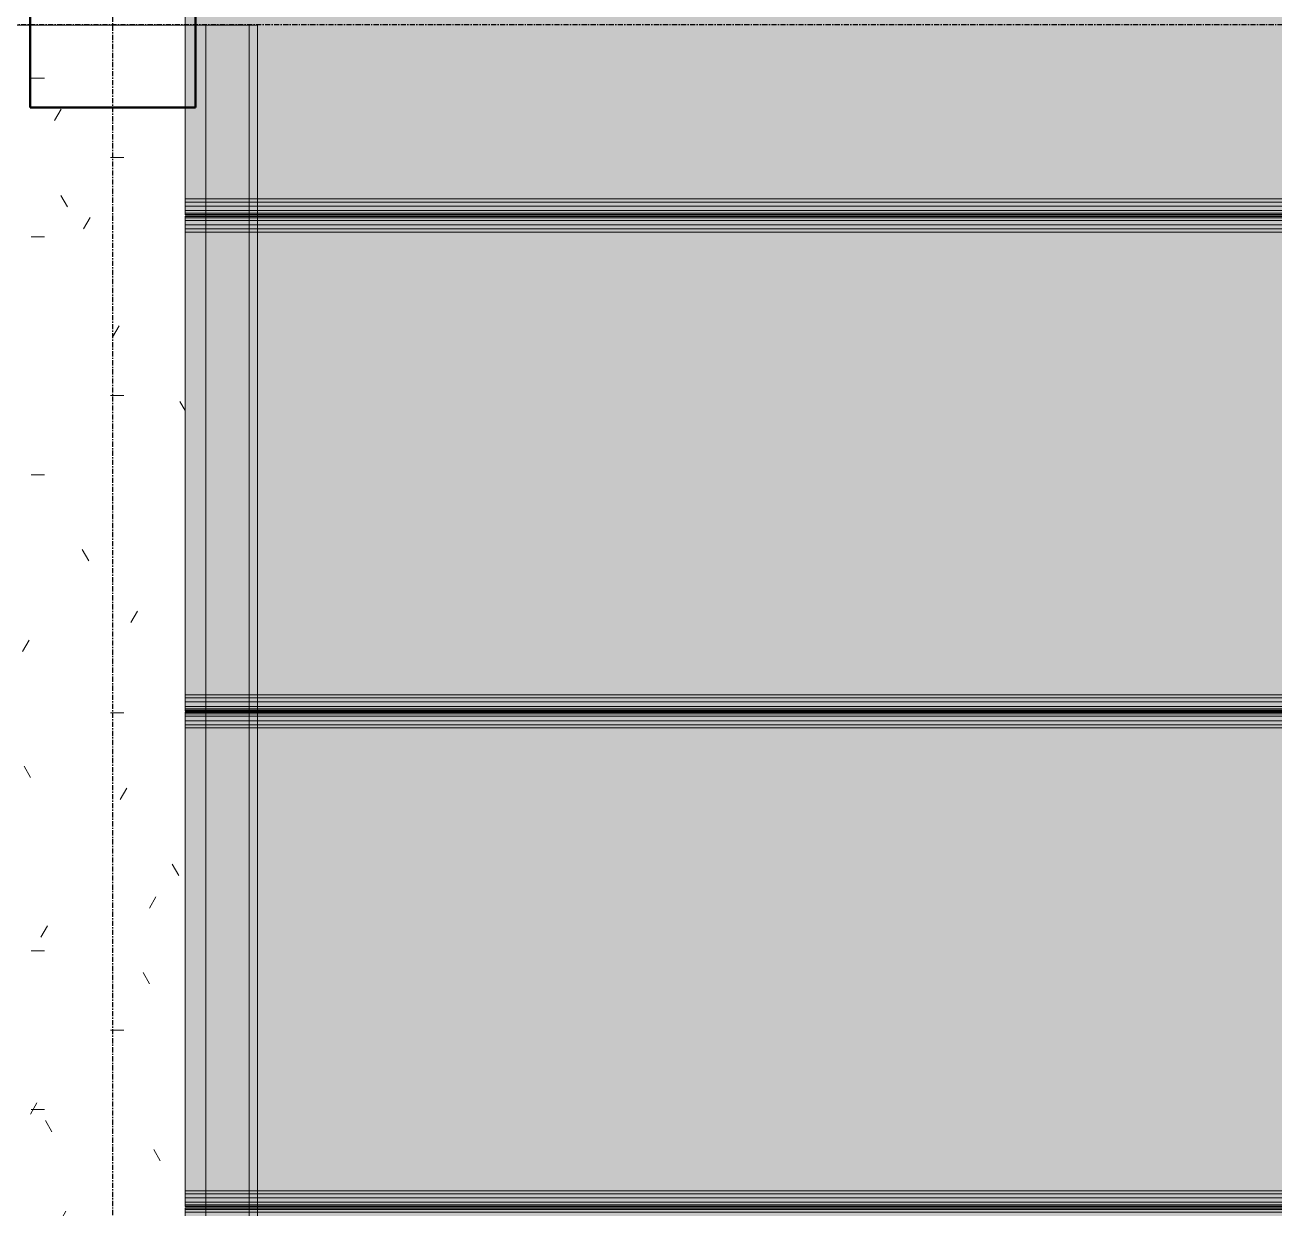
# Model space of a CAD drawing. Header units: inches. Extents: x -15746 to 650, y -81 to 12338.
# Drawn here: x -2181.8 to -2060.9, y 11072.7 to 11187.2 of the extents above; entities that cross this region are included whole.
import ezdxf

# ---------------------------------------------------------------- set-up
doc = ezdxf.new("R2010")
doc.units = ezdxf.units.IN
doc.header["$MEASUREMENT"] = 0
doc.linetypes.add('Grid Line 1_2_', pattern=[0.8749999999999999, 0.4999999999999999, -0.125, 0.125, -0.125])
for name, color, linetype, lineweight in [('S-BEAM', 12, 'Continuous', 9), ('S-COLS', 52, 'Continuous', 9), ('S-GRID', 1, 'Continuous', 9)]:
    doc.layers.add(name, color=color, linetype=linetype, lineweight=lineweight)
pattern_1 = [(270, (-11013.189, -2173.324), (7.680000000000001, -30.72), [1.267, -21.773, 1.267, -21.773, -122.88]), (270, (-11013.189, -2173.324), (7.680000000000001, -30.72), [-46.08, 1.267, -44.813, 1.267, -21.773, -53.76]), (270, (-11013.189, -2173.324), (7.680000000000001, -30.72), [-115.2, 1.267, -14.093, 1.267, -37.133]), (29.99999999999999, (-11009.349, -2184.844), (22.76430040425796, 22.01107510106448), [1.267, -21.773, 1.267, -21.773, -122.88]), (29.99999999999999, (-11009.349, -2184.844), (22.76430040425796, 22.01107510106448), [-46.08, 1.267, -44.813, 1.267, -21.773, -53.76]), (29.99999999999999, (-11009.349, -2184.844), (22.76430040425796, 22.01107510106448), [-115.2, 1.267, -14.093, 1.267, -37.133]), (150, (-10993.989, -2188.684), (-30.44430040425796, 8.708924898935509), [1.267, -21.773, 1.267, -21.773, -122.88]), (150, (-10993.989, -2188.684), (-30.44430040425796, 8.708924898935509), [-46.08, 1.267, -44.813, 1.267, -21.773, -53.76]), (150, (-10993.989, -2188.684), (-30.44430040425796, 8.708924898935509), [-115.2, 1.267, -14.093, 1.267, -37.133])]

# ---------------------------------------------------------------- blocks, each defined once
blk = doc.blocks.new('034100 - Precast Structural Concrete - Column - Corbels - 16_x16_-1702019-FRAMING PLAN - 1ST FLOOR')
at = {"layer": 'S-COLS'}
h = blk.add_hatch(dxfattribs=at)
h.set_pattern_fill('FP_13', color=256, style=0, pattern_type=2)
h.set_pattern_definition([(140, (11186.205, 2174.308), (2.409921005199998, 27.54270046216776), [2.88, -31.68]), (85, (11186.205, 2174.308), (-28.88426558997774, -5.327844435381707), [2.304, -25.344]), (190.451, (11186.406, 2176.603), (-26.47392965322938, 22.21531621912823), [2.448, -26.924]), (136.184, (11178.525, 2174.308), (6.356421902997759, 40.98187469590783), [4.32, -47.52]), (186.636, (11179.055, 2177.723), (-37.40618916795393, 35.89074818015425), [3.671, -40.386]), (81.18400000000001, (11178.525, 2174.308), (-37.40621617016942, 35.89097341714983), [3.456, -38.016]), (111, (11180.445, 2178.148), (15.46073055541926, 22.92103572469458), [2.88, -31.68]), (56, (11180.445, 2178.148), (-27.84573814869183, 9.343532092013639), [2.304, -25.344]), (161.451, (11181.734, 2180.058), (-12.38442158028859, 32.26476914719339), [2.448, -26.924]), (127.5, (11186.205, 2174.308), (-12.7827070445298, 0.4668550243151897), [1.267, -23.77, 1.267, -24.461, -25.44]), (127.5, (11186.205, 2174.308), (-12.7827070445298, 0.4668550243151897), [-50.765, 1.267, -24.173]), (97.50000000000001, (11186.205, 2174.308), (-15.14509036333994, 10.10158952275669), [1.267, -13.402, 1.267, -23.194, -9.696]), (97.50000000000001, (11186.205, 2174.308), (-15.14509036333994, 10.10158952275669), [-39.13, 1.267, -8.429]), (57.49999999999999, (11186.205, 2165.745), (0.8657796178497961, 20.49916090120071), [1.267, -8.332999999999998, 1.267, -28.685, -39.74399999999999]), (57.49999999999999, (11186.205, 2165.745), (0.8657796178497961, 20.49916090120071), [-39.55199999999999, 1.267, -38.47699999999999]), (47.5, (11186.205, 2161.905), (-3.844287929692774, 22.39477935398379), [1.267, -11.213, 1.267, -18.624, -28.224]), (47.5, (11186.205, 2161.905), (-3.844287929692774, 22.39477935398379), [-32.371, 1.267, -26.957])])
h.paths.add_polyline_path([(-0.9803149606409532, 7.98425196853725), (-0.9881889763917114, 7.98425196853725), (-0.9803149606406122, 0.9802758253563296)], flags=0)
for p, q in [((-8.905511811023567, 8.984251968503942), (-8.984251968503944, 8.984251968503912)), ((-8.984251968503944, 8.984251968503912), (-8.984251968503944, -7.015748031496063)), ((6.937007874015715, 8.984251968503942), (-8.905511811023567, 8.984251968503942)), ((7.01574803149605, 8.984251968503912), (6.937007874015715, 8.984251968503942)), ((7.01574803149605, -7.015748031496063), (7.01574803149605, 8.984251968503912)), ((-8.984251968503944, -7.015748031496063), (-8.905511811023569, -7.015748031496052)), ((-8.905511811023569, -7.015748031496052), (6.937007874015714, -7.015748031496052)), ((6.937007874015715, -7.015748031496052), (7.01574803149605, -7.015748031496063))]:
    blk.add_line(p, q, dxfattribs=at)
at = {"layer": 'S-COLS', "lineweight": 50}
for p, q in [((-8.984251968503944, -7.015748031496063), (-8.984251968503944, 8.984251968503912)), ((-8.984251968503944, 8.984251968503912), (-8.905511811023567, 8.984251968503942)), ((-8.905511811023567, 8.984251968503942), (6.937007874015715, 8.984251968503942)), ((6.937007874015715, 8.984251968503942), (7.01574803149605, 8.984251968503912)), ((7.01574803149605, 8.984251968503912), (7.01574803149605, -7.015748031496063)), ((-8.905511811023569, -7.015748031496052), (-8.984251968503944, -7.015748031496063)), ((6.937007874015715, -7.015748031496052), (-8.905511811023567, -7.015748031496052)), ((7.01574803149605, -7.015748031496063), (6.937007874015715, -7.015748031496052))]:
    blk.add_line(p, q, dxfattribs=at)
blk = doc.blocks.new('034100 - Precast Structural Concrete - Inverted Tee - IT 28IT32 _7_F _ 11_B SHELF_-1871308-FRAMING PLAN - 1ST FLOOR')
at = {"layer": 'S-BEAM'}
h = blk.add_hatch(dxfattribs=at)
h.set_pattern_fill('FP_27', color=256, style=0, pattern_type=2)
h.set_pattern_definition(pattern_1)
h.paths.add_polyline_path([(-173.9960629921137, 10.00000000000966), (-173.9960629921137, 8.000000000004318), (-165.9999999999834, 8.000000000004318), (-165.9999999999834, -7.00000000003456), (-132.4999999999719, -7.00000000003456), (-132.4999999999719, -13.21259842519453), (-132.3818897637525, -13.21259842519453), (-132.3405565368906, -7.00000000003456), (-84.4999999999702, -7.00000000003456), (-84.4999999999702, -13.21259842519453), (-84.38188976375316, -13.21259842519453), (-84.34055653689164, -7.00000000003456), (-36.49999999997123, -7.000000000034219), (-36.49999999997123, -13.21259842519419), (-36.38188976375385, -13.21259842519419), (-36.34055653689233, -7.000000000034219), (11.50000000002808, -7.000000000034219), (11.50000000002808, -13.21259842519419), (11.61811023624784, -13.21259842519419), (11.65944346310937, -7.000000000034219), (59.50000000002978, -7.000000000034219), (59.50000000002978, -13.21259842519419), (59.61811023624681, -13.21259842519419), (59.65944346310868, -7.000000000034219), (107.5000000000291, -7.000000000034219), (107.5000000000291, -13.21259842519419), (107.6181102362461, -13.21259842519419), (107.6594434631076, -7.000000000034219), (155.5000000000281, -7.000000000033878), (155.5000000000281, -13.21259842519384), (155.6181102362478, -13.21259842519384), (155.6594434631093, -7.000000000033878), (166.0000000000151, -7.000000000033878), (166.0000000000151, 8.000000000002954), (173.9960629921386, 8.000000000002954), (173.9960629921386, 10.00000000001034), (-166.0787401574633, 10.00000000000966)], flags=0)
h = blk.add_hatch(dxfattribs=at)
h.set_pattern_fill('FP_27', color=256, style=0, pattern_type=2)
h.set_pattern_definition(pattern_1)
h.paths.add_polyline_path([(-173.9960629921137, 8.000000000004318), (-173.9960629921137, -7.00000000003456), (-165.9999999999834, -7.00000000003456), (-165.9999999999834, 8.000000000004318), (-166.0787401574633, 8.000000000004318)], flags=0)
h.paths.add_polyline_path([(166.0000000000151, 8.000000000002954), (166.0049212598577, -7.000000000033878), (173.9960629921386, -7.000000000033878), (173.9960629921386, 8.000000000002954), (166.0787401574954, 8.000000000002954)], flags=0)
h = blk.add_hatch(dxfattribs=at)
h.set_pattern_fill('FP_28', color=256, style=0, pattern_type=2)
h.set_pattern_definition([(270, (-11013.189, -1038.268), (7.680000000000001, -21.722), [0.8959999999999999, -15.396, 0.8959999999999999, -15.396, -86.889]), (270, (-11013.189, -1038.268), (7.680000000000001, -21.722), [-32.583, 0.8959999999999999, -31.687, 0.8959999999999999, -15.396, -38.014]), (270, (-11013.189, -1038.268), (7.680000000000001, -21.722), [-81.459, 0.8959999999999999, -9.965, 0.8959999999999999, -26.257]), (22.208, (-11009.349, -1046.414), (26.05591077398225, 16.90867664065629), [1.185, -20.367, 1.185, -135.31]), (22.208, (-11009.349, -1046.414), (26.05591077398225, 16.90867664065629), [-22.73699999999999, -20.367, 1.185, -41.91899999999999, -71.83999999999999]), (22.208, (-11009.349, -1046.414), (26.05591077398225, 16.90867664065629), [-86.20799999999998, 1.185, -20.367, 1.185, -49.10299999999999]), (22.208, (-11009.349, -1046.414), (26.05591077398225, 16.90867664065629), [-108.945, -13.183, 1.185, -34.73499999999999]), (157.792, (-10993.989, -1049.129), (-27.15269093445823, 4.814018593419638), [1.185, -20.367, 1.185, -135.31]), (157.792, (-10993.989, -1049.129), (-27.15269093445823, 4.814018593419638), [-22.737, -20.367, 1.185, -41.919, -71.84]), (157.792, (-10993.989, -1049.129), (-27.15269093445823, 4.814018593419638), [-86.208, 1.185, -20.367, 1.185, -49.103]), (157.792, (-10993.989, -1049.129), (-27.15269093445823, 4.814018593419638), [-108.945, -13.183, 1.185, -34.735])])
h.paths.add_polyline_path([(-132.4999999999719, -13.21259842519453), (-132.4999999999719, -13.99999999999784), (-132.3818897637525, -13.99999999999784), (-132.3818897637525, -13.21259842519453)], flags=0)
h.paths.add_polyline_path([(-84.4999999999702, -13.21259842519453), (-84.4999999999702, -13.99999999999784), (-84.38188976375316, -13.99999999999784), (-84.38188976375316, -13.21259842519453)], flags=0)
h.paths.add_polyline_path([(-36.49999999997123, -13.21259842519419), (-36.49999999997123, -13.9999999999975), (-36.38188976375385, -13.9999999999975), (-36.38188976375385, -13.21259842519419)], flags=0)
h.paths.add_polyline_path([(11.50000000002808, -13.21259842519419), (11.50000000002808, -13.9999999999975), (11.61811023624784, -13.9999999999975), (11.61811023624784, -13.21259842519419)], flags=0)
h.paths.add_polyline_path([(59.50000000002978, -13.21259842519419), (59.50000000002978, -13.9999999999975), (59.61811023624681, -13.9999999999975), (59.61811023624681, -13.21259842519419)], flags=0)
h.paths.add_polyline_path([(107.5000000000291, -13.21259842519419), (107.5000000000291, -13.9999999999975), (107.6181102362461, -13.9999999999975), (107.6181102362461, -13.21259842519419)], flags=0)
h.paths.add_polyline_path([(155.5000000000281, -13.21259842519384), (155.5000000000281, -13.99999999999716), (155.6181102362478, -13.99999999999716), (155.6181102362478, -13.21259842519384)], flags=0)
for p, q in [((173.996062992126, 7.999999999999656), (173.996062992126, 13.21259842519662)), ((173.996062992126, 9.000000000000007), (173.996062992126, 7.999999999999832)), ((173.996062992126, 7.999999999999832), (173.996062992126, -7.000000000037076)), ((173.996062992126, -8.00000000000053), (173.996062992126, 7.999999999999656)), ((173.996062992126, -7.000000000037076), (173.996062992126, -8.000000000000435)), ((173.996062992126, -8.000000000000435), (173.996062992126, -8.999999999999973)), ((173.996062992126, -13.21259842519686), (173.996062992126, -8.00000000000053)), ((173.996062992126, -8.999999999999973), (-173.996062992126, -8.999999999999973)), ((59.61811023623447, -8.999999999999973), (59.50000000001739, -8.999999999999973)), ((60.03479892533215, -8.999999999999973), (59.6594434630974, -8.999999999999973)), ((60.46456692914628, -8.999999999999973), (60.03479892533215, -8.999999999999973)), ((60.85826771654909, -8.999999999999973), (60.46456692914628, -8.999999999999973)), ((106.2598425197035, -8.999999999999973), (60.85826771654909, -8.999999999999973)), ((106.6535433071038, -8.999999999999973), (106.2598425197035, -8.999999999999973)), ((107.0833113109188, -8.999999999999973), (106.6535433071038, -8.999999999999973)), ((107.4586667731539, -8.999999999999973), (107.0833113109198, -8.999999999999973)), ((107.6181102362336, -8.999999999999973), (107.5000000000165, -8.999999999999973)), ((108.0347989253313, -8.999999999999973), (107.6594434630965, -8.999999999999973)), ((108.4645669291454, -8.999999999999973), (108.0347989253313, -8.999999999999973)), ((108.8582677165482, -8.999999999999973), (108.4645669291454, -8.999999999999973)), ((154.2598425197026, -8.999999999999973), (108.8582677165482, -8.999999999999973)), ((154.6535433071029, -8.999999999999973), (154.2598425197026, -8.999999999999973)), ((155.0833113109179, -8.999999999999973), (154.6535433071029, -8.999999999999973)), ((155.458666773153, -8.999999999999973), (155.0833113109189, -8.999999999999973)), ((155.6181102362353, -8.999999999999973), (155.5000000000156, -8.999999999999973)), ((156.034798925333, -8.999999999999973), (155.6594434630982, -8.999999999999973)), ((156.4645669291471, -8.999999999999973), (156.034798925333, -8.999999999999973)), ((156.8582677165499, -8.999999999999973), (156.4645669291471, -8.999999999999973)), ((173.996062992126, -8.999999999999973), (156.8582677165499, -8.999999999999973)), ((173.996062992126, -8.999999999999973), (173.996062992126, -14.00000000000011)), ((173.996062992126, -13.21259842519686), (-173.996062992126, -13.21259842519686)), ((173.996062992126, -14.00000000000011), (173.996062992126, -13.21259842519686)), ((173.996062992126, -14.00000000000011), (-173.996062992126, -14.00000000000011)), ((173.996062992126, -14.00000000000011), (-173.996062992126, -14.00000000000011))]:
    blk.add_line(p, q, dxfattribs=at)
blk = doc.blocks.new('034100 - Precast Structural Concrete - Solid Plank - 8_-V198-FRAMING PLAN - 1ST FLOOR')
at = {"layer": 'S-BEAM', "transparency": 33554483}
for points in [[(6.212598425150076, 23.52425619280757), (6.999999999953729, 23.52425619280757), (6.999999999953729, 23.89961165504257), (-4.092726157978176e-12, 23.89961165504257), (-4.092726157978176e-12, 23.52425619280757)], [(6.212598425155874, 22.70078740159112), (6.999999999953729, 22.70078740159112), (6.999999999953729, 23.09448818899261), (-4.092726157978176e-12, 23.09448818899261), (-4.092726157978176e-12, 22.70078740159112), (0.9999999999602095, 22.70078740159112)], [(212.9999999999833, 23.89961165504257), (212.9999999999833, 23.94094488190512), (6.999999999953729, 23.89961165504257)], [(212.9999999999833, 23.52425619280757), (212.9999999999833, 23.89961165504257), (6.999999999953729, 23.89961165504257), (6.999999999953729, 23.52425619280757)], [(212.9999999999833, 22.70078740159112), (212.9999999999833, 23.09448818899261), (6.999999999953729, 23.09448818899261), (6.999999999953729, 22.70078740159112)], [(216.999999999983, 23.52425619280757), (216.999999999983, 23.89961165504257), (212.9999999999833, 23.89961165504257), (212.9999999999833, 23.52425619280757), (214.4697341121949, 23.52425619280757)], [(214.449249813906, 22.70078740159112), (216.999999999983, 22.70078740159112), (216.999999999983, 23.09448818899261), (212.9999999999833, 23.09448818899261), (212.9999999999833, 22.70078740159112)], [(6.212598425155874, -23.09448818896498), (6.999999999959186, -23.09448818896498), (6.999999999959186, -22.70078740156111), (-4.092726157978176e-12, -22.70078740156111), (-4.092726157978176e-12, -23.09448818896498), (0.9999999999602095, -23.09448818896498)], [(212.9999999999833, -23.09448818896498), (212.9999999999833, -22.70078740156111), (6.999999999959186, -22.70078740156111), (6.999999999959186, -23.09448818896498)], [(213.3100638539421, -23.09448818896498), (216.999999999983, -23.09448818896498), (216.999999999983, -22.70078740156111), (212.9999999999833, -22.70078740156111), (212.9999999999833, -23.09448818896498)], [(6.212598425155874, -23.89961165501529), (6.999999999959186, -23.89961165501529), (6.999999999959186, -23.52425619277926), (-4.092726157978176e-12, -23.52425619277926), (-4.092726157978176e-12, -23.89961165501529)], [(6.999999999959186, -23.94094488187681), (6.999999999959186, -23.89961165501529), (6.212598425155874, -23.94094488187681)], [(212.9999999999833, -23.89961165501529), (212.9999999999833, -23.52425619277926), (6.999999999959186, -23.52425619277926), (6.999999999959186, -23.89961165501529)], [(212.9999999999833, -23.94094488187681), (212.9999999999833, -23.89961165501529), (6.999999999959186, -23.94094488187681)], [(216.999999999983, -23.89961165501529), (216.999999999983, -23.52425619277926), (212.9999999999833, -23.52425619277926), (212.9999999999833, -23.89961165501529), (213.2900359070255, -23.89961165501529)]]:
    blk.add_hatch(color=256, dxfattribs=at).paths.add_polyline_path(points, flags=0)
h = blk.add_hatch(color=256, dxfattribs=at)
h.paths.add_polyline_path([(-4.092726157978176e-12, -23.52425619277926), (6.999999999959186, -23.52425619277926), (6.999999999959186, -23.09448818896498), (-4.092726157978176e-12, -23.09448818896498)], flags=0)
h.paths.add_polyline_path([(0.9999999999602095, -22.70078740156111), (6.999999999959186, -22.70078740156111), (6.999999999959186, -5.562992125986056), (0.9999999999602095, -5.562992125986056), (0.9999999999602095, -13.55905511810954), (-4.092726157978176e-12, -13.55905511810954), (-4.092726157978176e-12, -22.70078740156111)], flags=0)
h.paths.add_polyline_path([(0.9999999999602095, -5.555118110235298), (6.999999999953729, -5.555118110235298), (6.999999999953729, 22.70078740159112), (-4.092726157978176e-12, 22.70078740159112), (-4.092726157978176e-12, 2.440944881890232), (0.9999999999602095, 2.440944881890232), (0.9999999999602095, 2.362204724410276)], flags=0)
h.paths.add_polyline_path([(0.9999999999602095, -5.562992125986056), (0.9999999999602095, -5.555118110235298), (-4.092726157978176e-12, -5.562992125986056)], flags=0)
h.paths.add_polyline_path([(6.212598425155874, 23.09448818899261), (6.999999999953729, 23.09448818899261), (6.999999999953729, 23.52425619280757), (-4.092726157978176e-12, 23.52425619280757), (-4.092726157978176e-12, 23.09448818899261), (0.9999999999602095, 23.09448818899261)], flags=0)
h = blk.add_hatch(color=256, dxfattribs=at)
h.paths.add_polyline_path([(6.999999999959186, -23.52425619277926), (212.9999999999833, -23.52425619277926), (212.9999999999833, -23.09448818896498), (6.999999999959186, -23.09448818896498)], flags=0)
h.paths.add_polyline_path([(212.9999999999833, -22.70078740156111), (212.9999999999833, 22.70078740159112), (6.999999999953729, 22.70078740159112), (6.999999999953729, -5.555118110235298), (6.999999999959186, -5.562992125986056), (6.999999999959186, -22.70078740156111)], flags=0)
h.paths.add_polyline_path([(6.999999999953729, 23.09448818899261), (212.9999999999833, 23.09448818899261), (212.9999999999833, 23.52425619280757), (6.999999999953729, 23.52425619280757)], flags=0)
h = blk.add_hatch(color=256, dxfattribs=at)
h.paths.add_polyline_path([(213.2993731075786, -23.52425619277926), (216.999999999983, -23.52425619277926), (216.999999999983, -23.09448818896498), (212.9999999999833, -23.09448818896498), (212.9999999999833, -23.52425619277926)], flags=0)
h.paths.add_polyline_path([(212.9999999999833, -22.70078740156111), (216.999999999983, -22.70078740156111), (216.999999999983, 22.70078740159112), (212.9999999999833, 22.70078740159112), (212.9999999999833, -5.562992125986056)], flags=0)
h.paths.add_polyline_path([(214.4590433658311, 23.09448818899261), (216.999999999983, 23.09448818899261), (216.999999999983, 23.52425619280757), (212.9999999999833, 23.52425619280757), (212.9999999999833, 23.09448818899261)], flags=0)
h = blk.add_hatch(color=256, dxfattribs=at)
h.paths.add_polyline_path([(0.9999999999602095, -13.55905511810954), (0.9999999999602095, -5.562992125986056), (-4.092726157978176e-12, -5.562992125986056), (-4.092726157978176e-12, -13.55905511810954)], flags=0)
h.paths.add_polyline_path([(0.9999999999602095, -5.555118110235298), (0.9999999999602095, 2.440944881890232), (-4.092726157978176e-12, 2.436023622047969), (-4.092726157978176e-12, -5.555118110235298)], flags=0)
at = {"layer": 'S-BEAM'}
for p, q in [((1.709638520810622e-13, 23.94094488189087), (1.661093880759092e-13, 23.89961165502821)), ((1.70530256582424e-13, 23.94094488189087), (6.999999999958123, 23.94094488189087)), ((1.709638520810622e-13, 23.76377952756044), (1.709638520810622e-13, 23.89961165502828)), ((1.661093880759092e-13, 23.89961165502821), (1.628730787392481e-13, 23.52425619279306)), ((1.70530256582424e-13, 23.89961165502841), (6.999999999958123, 23.8996116550284)), ((1.868662340564463e-13, 23.52425619279427), (1.758183160861835e-13, 23.76377952756044)), ((1.70530256582424e-13, 23.76377952756044), (6.999999999958123, 23.76377952756044)), ((1.70530256582424e-13, 23.76377952755997), (6.999999999958123, 23.76377952755999)), ((2.248484025383827e-13, 22.70078740157661), (1.868662340564906e-13, 23.52425619279331)), ((1.628730787392481e-13, 23.52425619279306), (1.628730787392481e-13, 2.436023622033828)), ((1.70530256582424e-13, 23.52425619279415), (6.999999999958123, 23.52425619279412)), ((2.436778386795752e-13, 22.70078740157792), (2.418390265564203e-13, 23.09448818897822)), ((2.288937892093446e-13, 23.09448818897822), (2.248484025383827e-13, 22.70078740157661)), ((2.1316282072803e-13, 23.09448818897822), (6.999999999957856, 23.09448818897822)), ((2.55795384873636e-13, 23.09448818897738), (6.999999999957897, 23.09448818897741)), ((6.999999999958123, 23.94094488189087), (212.9999999999872, 23.94094488189087)), ((6.999999999958123, 23.8996116550284), (212.9999999999872, 23.89961165502821)), ((6.999999999958123, 23.76377952756044), (212.9999999999872, 23.76377952756044)), ((6.999999999958123, 23.76377952755999), (212.9999999999872, 23.76377952756043)), ((6.999999999958123, 23.52425619279412), (212.9999999999872, 23.52425619279308)), ((6.999999999957856, 23.09448818897822), (212.9999999999872, 23.09448818897822)), ((6.999999999957897, 23.09448818897741), (212.9999999999872, 23.0944881889782)), ((212.9999999999872, 23.94094488189087), (216.999999999987, 23.94094488189087)), ((212.9999999999872, 23.89961165502821), (216.999999999987, 23.89961165502821)), ((212.9999999999872, 23.76377952756044), (216.999999999987, 23.76377952756044)), ((212.9999999999872, 23.76377952756043), (216.999999999987, 23.76377952756044)), ((212.9999999999872, 23.52425619279308), (216.999999999987, 23.52425619279306)), ((212.9999999999872, 23.09448818897822), (216.999999999987, 23.09448818897822)), ((212.9999999999872, 23.0944881889782), (216.999999999987, 23.09448818897822)), ((216.9999999999869, 23.89961165502821), (216.9999999999869, 23.94094488189087)), ((216.9999999999869, 23.52425619279306), (216.9999999999869, 23.89961165502821)), ((216.9999999999869, 23.89961165502725), (216.9999999999869, 23.76377952756044)), ((216.9999999999869, 23.76377952756044), (216.9999999999869, 23.52425619279299)), ((216.9999999999869, -23.52425619279348), (216.9999999999869, 23.52425619279306)), ((216.9999999999869, 23.52425619279299), (216.999999999987, 22.70078740157661)), ((216.999999999987, 22.70078740157661), (216.999999999987, 23.09448818897822)), ((216.999999999987, 23.09448818897822), (216.999999999987, 22.70078740157664)), ((2.45075335893186e-13, 22.4015748031509), (2.436778386795752e-13, 22.70078740157792)), ((2.1316282072803e-13, 22.70078740157772), (6.999999999957856, 22.70078740157769)), ((2.45075335893186e-13, 2.436023622033889), (2.45075335893186e-13, 22.4015748031509)), ((2.55795384873636e-13, 22.4015748031509), (6.999999999957897, 22.4015748031509)), ((6.999999999957856, 22.70078740157769), (212.9999999999872, 22.70078740157663)), ((6.999999999957897, 22.4015748031509), (212.9999999999873, 22.4015748031509)), ((212.9999999999872, 22.70078740157663), (216.999999999987, 22.70078740157661)), ((212.9999999999873, 22.4015748031509), (216.999999999987, 22.4015748031509)), ((216.999999999987, 22.70078740157664), (216.999999999987, 22.4015748031509)), ((216.999999999987, 22.4015748031509), (216.999999999987, -22.4015748031509)), ((2.45075335893186e-13, -5.555118110249811), (2.45075335893186e-13, 2.436023622033889)), ((1.628730787392481e-13, 2.436023622033828), (1.628730787392481e-13, -5.55511811024983)), ((2.45075335893186e-13, -13.55413385828134), (2.45075335893186e-13, -5.562992126000516)), ((1.628730787392481e-13, -5.56299212600054), (1.628730787392481e-13, -13.55413385828131)), ((2.45075335893186e-13, -22.4015748031509), (2.45075335893186e-13, -13.55413385828134)), ((1.628730787392481e-13, -13.55413385828131), (1.628730787392481e-13, -23.52425619279348)), ((2.436778386795812e-13, -22.70078740157662), (2.45075335893186e-13, -22.4015748031509)), ((2.55795384873636e-13, -22.40157480315006), (6.99999999996334, -22.40157480315009)), ((1.868662340564759e-13, -23.52425619279354), (2.248484025383827e-13, -22.70078740157641)), ((2.248484025383827e-13, -22.70078740157641), (2.288937892093446e-13, -23.09448818897816)), ((2.418390265564203e-13, -23.09448818897816), (2.436778386795812e-13, -22.70078740157662)), ((2.1316282072803e-13, -22.70078740157594), (6.999999999963298, -22.70078740157595)), ((6.99999999996334, -22.40157480315009), (212.9999999999872, -22.40157480315088)), ((6.999999999963298, -22.70078740157595), (212.9999999999872, -22.7007874015764)), ((212.9999999999872, -22.40157480315088), (216.999999999987, -22.4015748031509)), ((212.9999999999872, -22.7007874015764), (216.999999999987, -22.70078740157641)), ((216.999999999987, -22.4015748031509), (216.999999999987, -22.70078740157533)), ((216.999999999987, -22.70078740157533), (216.999999999987, -23.09448818897816)), ((216.999999999987, -23.09448818897816), (216.999999999987, -22.70078740157641)), ((216.999999999987, -22.70078740157641), (216.9999999999869, -23.52425619279233)), ((2.55795384873636e-13, -23.09448818897816), (6.99999999996334, -23.09448818897816)), ((2.1316282072803e-13, -23.09448818897928), (6.999999999963298, -23.09448818897924)), ((1.628730787392481e-13, -23.52425619279348), (1.661093880759092e-13, -23.89961165502836)), ((1.758183160861835e-13, -23.76377952756039), (1.868662340564759e-13, -23.52425619279354)), ((6.999999999963278, -23.52425619279348), (1.70530256582424e-13, -23.52425619279348)), ((1.709638520810622e-13, -23.89961165502835), (1.709638520810622e-13, -23.76377952756039)), ((6.999999999963278, -23.76377952756039), (1.70530256582424e-13, -23.76377952756039)), ((1.70530256582424e-13, -23.76377952756039), (6.999999999963257, -23.76377952756039)), ((1.661093880759092e-13, -23.89961165502836), (1.709638520810622e-13, -23.94094488189097)), ((1.70530256582424e-13, -23.89961165502946), (6.999999999963257, -23.89961165502942)), ((1.70530256582424e-13, -23.94094488189117), (6.999999999963257, -23.94094488189116)), ((6.99999999996334, -23.09448818897816), (212.9999999999872, -23.09448818897816)), ((6.999999999963298, -23.09448818897924), (212.9999999999872, -23.09448818897819)), ((212.9999999999872, -23.52425619279348), (6.999999999963278, -23.52425619279348)), ((212.9999999999872, -23.76377952756039), (6.999999999963278, -23.76377952756039)), ((6.999999999963257, -23.76377952756039), (212.9999999999872, -23.76377952756039)), ((6.999999999963257, -23.89961165502942), (212.9999999999872, -23.89961165502838)), ((6.999999999963257, -23.94094488189116), (212.9999999999872, -23.94094488189097)), ((212.9999999999872, -23.09448818897816), (216.999999999987, -23.09448818897816)), ((212.9999999999872, -23.09448818897819), (216.999999999987, -23.09448818897816)), ((216.999999999987, -23.52425619279348), (212.9999999999872, -23.52425619279348)), ((216.999999999987, -23.76377952756039), (212.9999999999872, -23.76377952756039)), ((212.9999999999872, -23.76377952756039), (216.999999999987, -23.76377952756039)), ((212.9999999999872, -23.89961165502838), (216.999999999987, -23.89961165502836)), ((212.9999999999872, -23.94094488189097), (216.999999999987, -23.94094488189097)), ((216.9999999999869, -23.52425619279361), (216.9999999999869, -23.76377952756039)), ((216.9999999999869, -23.89961165502836), (216.9999999999869, -23.52425619279348)), ((216.9999999999869, -23.76377952756039), (216.9999999999869, -23.89961165502803)), ((216.9999999999869, -23.94094488189097), (216.9999999999869, -23.89961165502836))]:
    blk.add_line(p, q, dxfattribs=at)
blk = doc.blocks.new('034100 - Precast Structural Concrete - Solid Plank - 8_-V199-FRAMING PLAN - 1ST FLOOR')
at = {"layer": 'S-BEAM', "transparency": 33554483}
for points in [[(6.212598425155874, 23.52425619280586), (6.999999999959186, 23.52425619280586), (6.999999999959186, 23.89961165504087), (-4.092726157978176e-12, 23.89961165504087), (-4.092726157978176e-12, 23.52425619280586)], [(-4.092726157978176e-12, 22.70078740158942), (6.999999999959186, 22.70078740158942), (6.999999999959186, 23.0944881889909), (-4.092726157978176e-12, 23.0944881889909)], [(212.9999999999833, 23.89961165504087), (212.9999999999833, 23.94094488190342), (6.999999999959186, 23.89961165504087)], [(212.9999999999833, 23.52425619280586), (212.9999999999833, 23.89961165504087), (6.999999999959186, 23.89961165504087), (6.999999999959186, 23.52425619280586)], [(212.9999999999833, 22.70078740158942), (212.9999999999833, 23.0944881889909), (6.999999999959186, 23.0944881889909), (6.999999999959186, 22.70078740158942)], [(216.999999999983, 23.52425619280586), (216.999999999983, 23.89961165504087), (212.9999999999833, 23.89961165504087), (212.9999999999833, 23.52425619280586), (213.2757042614488, 23.52425619280586)], [(216.999999999983, 22.70078740158942), (216.999999999983, 23.0944881889909), (212.9999999999833, 23.0944881889909), (212.9999999999833, 22.70078740158942), (213.2552199631595, 22.70078740158942)], [(6.212598425155874, -23.09448818896669), (6.999999999959186, -23.09448818896669), (6.999999999959186, -22.70078740156282), (-4.092726157978176e-12, -22.70078740156282), (-4.092726157978176e-12, -23.09448818896669)], [(212.9999999999833, -23.09448818896669), (212.9999999999833, -22.70078740156282), (6.999999999959186, -22.70078740156282), (6.999999999959186, -23.09448818896669)], [(216.999999999983, -23.09448818896669), (216.999999999983, -22.70078740156282), (212.9999999999833, -22.70078740156282), (212.9999999999833, -23.09448818896669)], [(6.999999999959186, -23.89961165501699), (6.999999999959186, -23.52425619278096), (-4.092726157978176e-12, -23.52425619278096), (-4.092726157978176e-12, -23.89961165501699), (6.212598425155874, -23.89961165501699)], [(6.999999999959186, -23.94094488187852), (6.999999999959186, -23.89961165501699), (6.212598425155874, -23.94094488187852)], [(212.9999999999833, -23.89961165501699), (212.9999999999833, -23.52425619278096), (6.999999999959186, -23.52425619278096), (6.999999999959186, -23.89961165501699)], [(212.9999999999833, -23.94094488187852), (212.9999999999833, -23.89961165501699), (6.999999999959186, -23.94094488187852)], [(216.999999999983, -23.89961165501699), (216.999999999983, -23.52425619278096), (212.9999999999833, -23.52425619278096), (212.9999999999833, -23.89961165501699)], [(216.999999999983, -23.94094488187852), (216.999999999983, -23.89961165501699), (212.9999999999833, -23.94094488187852)]]:
    blk.add_hatch(color=256, dxfattribs=at).paths.add_polyline_path(points, flags=0)
h = blk.add_hatch(color=256, dxfattribs=at)
h.paths.add_polyline_path([(6.212598425155874, -23.52425619278096), (6.999999999959186, -23.52425619278096), (6.999999999959186, -23.09448818896669), (-4.092726157978176e-12, -23.09448818896669), (-4.092726157978176e-12, -23.52425619278096)], flags=0)
h.paths.add_polyline_path([(6.212598425155874, -22.70078740156282), (6.999999999959186, -22.70078740156282), (6.999999999959186, 22.70078740158942), (-4.092726157978176e-12, 22.70078740158942), (-4.092726157978176e-12, -22.70078740156282)], flags=0)
h.paths.add_polyline_path([(6.999999999959186, 23.0944881889909), (6.999999999959186, 23.52425619280586), (-4.092726157978176e-12, 23.52425619280586), (-4.092726157978176e-12, 23.0944881889909), (6.212598425155874, 23.0944881889909)], flags=0)
h = blk.add_hatch(color=256, dxfattribs=at)
h.paths.add_polyline_path([(6.999999999959186, -23.52425619278096), (212.9999999999833, -23.52425619278096), (212.9999999999833, -23.09448818896669), (6.999999999959186, -23.09448818896669)], flags=0)
h.paths.add_polyline_path([(6.999999999959186, -22.70078740156282), (212.9999999999833, -22.70078740156282), (212.9999999999833, 22.70078740158942), (6.999999999959186, 22.70078740158942), (6.999999999959186, 12.44094488189034)], flags=0)
h.paths.add_polyline_path([(6.999999999959186, 23.0944881889909), (212.9999999999833, 23.0944881889909), (212.9999999999833, 23.52425619280586), (6.999999999959186, 23.52425619280586)], flags=0)
h = blk.add_hatch(color=256, dxfattribs=at)
h.paths.add_polyline_path([(212.9999999999833, 12.44094488189034), (216.999999999983, 12.44094488189034), (216.999999999983, 22.70078740158942), (212.9999999999833, 22.70078740158942)], flags=0)
h.paths.add_polyline_path([(212.9999999999833, 23.0944881889909), (216.999999999983, 23.0944881889909), (216.999999999983, 23.52425619280586), (212.9999999999833, 23.52425619280586)], flags=0)
h = blk.add_hatch(color=256, dxfattribs=at)
h.paths.add_polyline_path([(212.9999999999833, -23.52425619278096), (216.999999999983, -23.52425619278096), (216.999999999983, -23.09448818896669), (212.9999999999833, -23.09448818896669)], flags=0)
h.paths.add_polyline_path([(216.999999999983, -22.70078740156282), (216.999999999983, 12.44094488189034), (212.9999999999833, 12.44094488189034), (212.9999999999833, -22.70078740156282)], flags=0)
at = {"layer": 'S-BEAM'}
for p, q in [((1.709638520810622e-13, 23.94094488189087), (1.661093880759092e-13, 23.89961165502821)), ((1.70530256582424e-13, 23.94094488189087), (6.999999999963567, 23.94094488189087)), ((1.709638520810622e-13, 23.76377952756044), (1.709638520810622e-13, 23.89961165502828)), ((1.661093880759092e-13, 23.89961165502821), (1.628730787392481e-13, 23.52425619279306)), ((1.70530256582424e-13, 23.89961165502841), (6.999999999963567, 23.8996116550284)), ((1.868662340564463e-13, 23.52425619279427), (1.758183160861835e-13, 23.76377952756044)), ((1.70530256582424e-13, 23.76377952756044), (6.999999999963567, 23.76377952756044)), ((1.70530256582424e-13, 23.76377952755997), (6.999999999963567, 23.76377952755999)), ((2.248484025383827e-13, 22.70078740157661), (1.868662340564906e-13, 23.52425619279331)), ((1.628730787392481e-13, 23.52425619279306), (1.628730787392481e-13, -23.52425619279348)), ((1.70530256582424e-13, 23.52425619279415), (6.999999999963567, 23.52425619279412)), ((2.436778386795752e-13, 22.70078740157792), (2.418390265564203e-13, 23.09448818897822)), ((2.288937892093446e-13, 23.09448818897822), (2.248484025383827e-13, 22.70078740157661)), ((2.1316282072803e-13, 23.09448818897822), (6.999999999963298, 23.09448818897822)), ((2.55795384873636e-13, 23.09448818897738), (6.99999999996334, 23.09448818897741)), ((6.999999999963567, 23.94094488189087), (212.9999999999873, 23.94094488189087)), ((6.999999999963567, 23.8996116550284), (212.9999999999872, 23.89961165502821)), ((6.999999999963567, 23.76377952756044), (212.9999999999872, 23.76377952756044)), ((6.999999999963567, 23.76377952755999), (212.9999999999872, 23.76377952756043)), ((6.999999999963567, 23.52425619279412), (212.9999999999872, 23.52425619279308)), ((6.999999999963298, 23.09448818897822), (212.9999999999872, 23.09448818897822)), ((6.99999999996334, 23.09448818897741), (212.9999999999872, 23.0944881889782)), ((212.9999999999873, 23.94094488189087), (216.999999999987, 23.94094488189087)), ((212.9999999999872, 23.89961165502821), (216.999999999987, 23.89961165502821)), ((212.9999999999872, 23.76377952756044), (216.999999999987, 23.76377952756044)), ((212.9999999999872, 23.76377952756043), (216.999999999987, 23.76377952756044)), ((212.9999999999872, 23.52425619279308), (216.999999999987, 23.52425619279306)), ((212.9999999999872, 23.09448818897822), (216.999999999987, 23.09448818897822)), ((212.9999999999872, 23.0944881889782), (216.999999999987, 23.09448818897822)), ((216.9999999999869, 23.89961165502821), (216.9999999999869, 23.94094488189087)), ((216.9999999999869, 23.52425619279306), (216.9999999999869, 23.89961165502821)), ((216.9999999999869, 23.89961165502725), (216.9999999999869, 23.76377952756044)), ((216.9999999999869, 23.76377952756044), (216.9999999999869, 23.52425619279299)), ((216.9999999999869, 12.44094488187763), (216.9999999999869, 23.52425619279306)), ((216.9999999999869, 23.52425619279299), (216.999999999987, 22.70078740157661)), ((216.999999999987, 22.70078740157661), (216.999999999987, 23.09448818897822)), ((216.999999999987, 23.09448818897822), (216.999999999987, 22.70078740157664)), ((2.45075335893186e-13, 22.4015748031509), (2.436778386795752e-13, 22.70078740157792)), ((2.1316282072803e-13, 22.70078740157772), (6.999999999963298, 22.70078740157769)), ((2.45075335893186e-13, -22.4015748031509), (2.45075335893186e-13, 22.4015748031509)), ((2.55795384873636e-13, 22.4015748031509), (6.99999999996334, 22.4015748031509)), ((6.999999999963298, 22.70078740157769), (212.9999999999872, 22.70078740157663)), ((6.99999999996334, 22.4015748031509), (212.9999999999872, 22.4015748031509)), ((212.9999999999872, 22.70078740157663), (216.999999999987, 22.70078740157661)), ((212.9999999999872, 22.4015748031509), (216.999999999987, 22.4015748031509)), ((216.999999999987, 22.70078740157664), (216.999999999987, 22.4015748031509)), ((216.999999999987, 22.4015748031509), (216.999999999987, 12.4409448818775)), ((216.9999999999869, -23.52425619279348), (216.9999999999869, 12.44094488187763)), ((216.999999999987, 12.4409448818775), (216.999999999987, -22.4015748031509)), ((2.436778386795812e-13, -22.70078740157662), (2.45075335893186e-13, -22.4015748031509)), ((2.55795384873636e-13, -22.40157480315006), (6.99999999996334, -22.40157480315009)), ((1.868662340564759e-13, -23.52425619279354), (2.248484025383827e-13, -22.70078740157641)), ((2.248484025383827e-13, -22.70078740157641), (2.288937892093446e-13, -23.09448818897816)), ((2.418390265564203e-13, -23.09448818897816), (2.436778386795812e-13, -22.70078740157662)), ((2.1316282072803e-13, -22.70078740157594), (6.999999999963298, -22.70078740157595)), ((6.99999999996334, -22.40157480315009), (212.9999999999872, -22.40157480315088)), ((6.999999999963298, -22.70078740157595), (212.9999999999872, -22.7007874015764)), ((212.9999999999872, -22.40157480315088), (216.999999999987, -22.4015748031509)), ((212.9999999999872, -22.7007874015764), (216.999999999987, -22.70078740157641)), ((216.999999999987, -22.4015748031509), (216.999999999987, -22.70078740157533)), ((216.999999999987, -22.70078740157533), (216.999999999987, -23.09448818897816)), ((216.999999999987, -23.09448818897816), (216.999999999987, -22.70078740157641)), ((216.999999999987, -22.70078740157641), (216.9999999999869, -23.52425619279233)), ((2.55795384873636e-13, -23.09448818897816), (6.99999999996334, -23.09448818897816)), ((2.1316282072803e-13, -23.09448818897928), (6.999999999963298, -23.09448818897924)), ((1.628730787392481e-13, -23.52425619279348), (1.661093880759092e-13, -23.89961165502836)), ((1.758183160861835e-13, -23.76377952756039), (1.868662340564759e-13, -23.52425619279354)), ((6.999999999963278, -23.52425619279348), (1.70530256582424e-13, -23.52425619279348)), ((1.709638520810622e-13, -23.89961165502835), (1.709638520810622e-13, -23.76377952756039)), ((6.999999999963278, -23.76377952756039), (1.70530256582424e-13, -23.76377952756039)), ((1.70530256582424e-13, -23.76377952756039), (6.999999999963257, -23.76377952756039)), ((1.661093880759092e-13, -23.89961165502836), (1.709638520810622e-13, -23.94094488189097)), ((1.70530256582424e-13, -23.89961165502946), (6.999999999963257, -23.89961165502942)), ((1.70530256582424e-13, -23.94094488189117), (6.999999999963257, -23.94094488189116)), ((6.99999999996334, -23.09448818897816), (212.9999999999872, -23.09448818897816)), ((6.999999999963298, -23.09448818897924), (212.9999999999872, -23.09448818897819)), ((212.9999999999872, -23.52425619279348), (6.999999999963278, -23.52425619279348)), ((212.9999999999872, -23.76377952756039), (6.999999999963278, -23.76377952756039)), ((6.999999999963257, -23.76377952756039), (212.9999999999872, -23.76377952756039)), ((6.999999999963257, -23.89961165502942), (212.9999999999872, -23.89961165502838)), ((6.999999999963257, -23.94094488189116), (212.9999999999872, -23.94094488189097)), ((212.9999999999872, -23.09448818897816), (216.999999999987, -23.09448818897816)), ((212.9999999999872, -23.09448818897819), (216.999999999987, -23.09448818897816)), ((216.999999999987, -23.52425619279348), (212.9999999999872, -23.52425619279348)), ((216.999999999987, -23.76377952756039), (212.9999999999872, -23.76377952756039)), ((212.9999999999872, -23.76377952756039), (216.999999999987, -23.76377952756039)), ((212.9999999999872, -23.89961165502838), (216.999999999987, -23.89961165502836)), ((212.9999999999872, -23.94094488189097), (216.999999999987, -23.94094488189097)), ((216.9999999999869, -23.52425619279361), (216.9999999999869, -23.76377952756039)), ((216.9999999999869, -23.89961165502836), (216.9999999999869, -23.52425619279348)), ((216.9999999999869, -23.76377952756039), (216.9999999999869, -23.89961165502803)), ((216.9999999999869, -23.94094488189097), (216.9999999999869, -23.89961165502836))]:
    blk.add_line(p, q, dxfattribs=at)
blk = doc.blocks.new('034100 - Precast Structural Concrete - Solid Plank - 8_-V200-FRAMING PLAN - 1ST FLOOR')
at = {"layer": 'S-BEAM', "transparency": 33554483}
for points in [[(-4.092726157978176e-12, 23.52425619280654), (6.999999999959186, 23.52425619280654), (6.999999999959186, 23.89961165504155), (-4.092726157978176e-12, 23.89961165504155)], [(-4.092726157978176e-12, 22.70078740159044), (6.999999999959186, 22.70078740159044), (6.999999999959186, 23.09448818899159), (-4.092726157978176e-12, 23.09448818899159)], [(212.9999999999833, 23.89961165504155), (212.9999999999833, 23.94094488190444), (6.999999999959186, 23.89961165504155)], [(212.9999999999833, 23.52425619280654), (212.9999999999833, 23.89961165504155), (6.999999999959186, 23.89961165504155), (6.999999999959186, 23.52425619280654)], [(212.9999999999833, 22.70078740159044), (212.9999999999833, 23.09448818899159), (6.999999999959186, 23.09448818899159), (6.999999999959186, 22.70078740159044)], [(216.999999999983, 23.89961165504155), (216.999999999983, 23.94094488190444), (212.9999999999833, 23.89961165504155)], [(216.999999999983, 23.52425619280654), (216.999999999983, 23.89961165504155), (212.9999999999833, 23.89961165504155), (212.9999999999833, 23.52425619280654)], [(216.999999999983, 22.70078740159044), (216.999999999983, 23.09448818899159), (212.9999999999833, 23.09448818899159), (212.9999999999833, 22.70078740159044)], [(-4.092726157978176e-12, -23.09448818896601), (6.999999999959186, -23.09448818896601), (6.999999999959186, -22.70078740156179), (-4.092726157978176e-12, -22.70078740156179)], [(212.9999999999833, -23.09448818896601), (212.9999999999833, -22.70078740156179), (6.999999999959186, -22.70078740156179), (6.999999999959186, -23.09448818896601)], [(216.999999999983, -23.09448818896601), (216.999999999983, -22.70078740156179), (212.9999999999833, -22.70078740156179), (212.9999999999833, -23.09448818896601)], [(6.212598425155874, -23.89961165501597), (6.999999999959186, -23.89961165501597), (6.999999999959186, -23.52425619277994), (-4.092726157978176e-12, -23.52425619277994), (-4.092726157978176e-12, -23.89961165501597)], [(6.999999999959186, -23.94094488187784), (6.999999999959186, -23.89961165501597), (6.212598425155874, -23.94094488187784)], [(212.9999999999833, -23.89961165501597), (212.9999999999833, -23.52425619277994), (6.999999999959186, -23.52425619277994), (6.999999999959186, -23.89961165501597)], [(212.9999999999833, -23.94094488187784), (212.9999999999833, -23.89961165501597), (6.999999999959186, -23.94094488187784)], [(216.999999999983, -23.89961165501597), (216.999999999983, -23.52425619277994), (212.9999999999833, -23.52425619277994), (212.9999999999833, -23.89961165501597)], [(216.999999999983, -23.94094488187784), (216.999999999983, -23.89961165501597), (212.9999999999833, -23.94094488187784)]]:
    blk.add_hatch(color=256, dxfattribs=at).paths.add_polyline_path(points, flags=0)
h = blk.add_hatch(color=256, dxfattribs=at)
h.paths.add_polyline_path([(6.212598425155874, -23.52425619277994), (6.999999999959186, -23.52425619277994), (6.999999999959186, -23.09448818896601), (-4.092726157978176e-12, -23.09448818896601), (-4.092726157978176e-12, -23.52425619277994)], flags=0)
h.paths.add_polyline_path([(6.999999999959186, -22.70078740156179), (6.999999999959186, 22.70078740159044), (-4.092726157978176e-12, 22.70078740159044), (-4.092726157978176e-12, -22.70078740156179), (6.212598425155874, -22.70078740156179)], flags=0)
h.paths.add_polyline_path([(6.999999999959186, 23.09448818899159), (6.999999999959186, 23.52425619280654), (-4.092726157978176e-12, 23.52425619280654), (-4.092726157978176e-12, 23.09448818899159), (6.212598425155874, 23.09448818899159)], flags=0)
h = blk.add_hatch(color=256, dxfattribs=at)
h.paths.add_polyline_path([(6.999999999959186, -23.52425619277994), (212.9999999999833, -23.52425619277994), (212.9999999999833, -23.09448818896601), (6.999999999959186, -23.09448818896601)], flags=0)
h.paths.add_polyline_path([(212.9999999999833, -22.70078740156179), (212.9999999999833, 22.70078740159044), (6.999999999959186, 22.70078740159044), (6.999999999959186, -22.70078740156179)], flags=0)
h.paths.add_polyline_path([(6.999999999959186, 23.09448818899159), (212.9999999999833, 23.09448818899159), (212.9999999999833, 23.52425619280654), (6.999999999959186, 23.52425619280654)], flags=0)
h = blk.add_hatch(color=256, dxfattribs=at)
h.paths.add_polyline_path([(212.9999999999833, -23.52425619277994), (216.999999999983, -23.52425619277994), (216.999999999983, -23.09448818896601), (212.9999999999833, -23.09448818896601)], flags=0)
h.paths.add_polyline_path([(216.999999999983, -22.70078740156179), (216.999999999983, 22.70078740159044), (212.9999999999833, 22.70078740159044), (212.9999999999833, -22.70078740156179)], flags=0)
h.paths.add_polyline_path([(212.9999999999833, 23.09448818899159), (216.999999999983, 23.09448818899159), (216.999999999983, 23.52425619280654), (212.9999999999833, 23.52425619280654)], flags=0)
at = {"layer": 'S-BEAM'}
for p, q in [((1.709638520810622e-13, 23.94094488189087), (1.661093880759092e-13, 23.89961165502821)), ((1.70530256582424e-13, 23.94094488189087), (6.999999999963567, 23.94094488189087)), ((1.709638520810622e-13, 23.76377952756044), (1.709638520810622e-13, 23.89961165502828)), ((1.661093880759092e-13, 23.89961165502821), (1.628730787392481e-13, 23.52425619279306)), ((1.70530256582424e-13, 23.89961165502841), (6.999999999963567, 23.8996116550284)), ((1.868662340564463e-13, 23.52425619279427), (1.758183160861835e-13, 23.76377952756044)), ((1.70530256582424e-13, 23.76377952756044), (6.999999999963567, 23.76377952756044)), ((1.70530256582424e-13, 23.76377952755997), (6.999999999963567, 23.76377952755999)), ((2.248484025383827e-13, 22.70078740157661), (1.868662340564906e-13, 23.52425619279331)), ((1.628730787392481e-13, 23.52425619279306), (1.628730787392481e-13, -23.52425619279348)), ((1.70530256582424e-13, 23.52425619279415), (6.999999999963567, 23.52425619279412)), ((2.436778386795752e-13, 22.70078740157792), (2.418390265564203e-13, 23.09448818897822)), ((2.288937892093446e-13, 23.09448818897822), (2.248484025383827e-13, 22.70078740157661)), ((2.1316282072803e-13, 23.09448818897822), (6.999999999963298, 23.09448818897822)), ((2.55795384873636e-13, 23.09448818897738), (6.99999999996334, 23.09448818897741)), ((6.999999999963567, 23.94094488189087), (212.9999999999872, 23.94094488189087)), ((6.999999999963567, 23.8996116550284), (212.9999999999872, 23.89961165502821)), ((6.999999999963567, 23.76377952756044), (212.9999999999872, 23.76377952756044)), ((6.999999999963567, 23.76377952755999), (212.9999999999872, 23.76377952756043)), ((6.999999999963567, 23.52425619279412), (212.9999999999872, 23.52425619279308)), ((6.999999999963298, 23.09448818897822), (212.9999999999872, 23.09448818897822)), ((6.99999999996334, 23.09448818897741), (212.9999999999872, 23.0944881889782)), ((212.9999999999872, 23.94094488189087), (216.999999999987, 23.94094488189087)), ((212.9999999999872, 23.89961165502821), (216.999999999987, 23.89961165502821)), ((212.9999999999872, 23.76377952756044), (216.999999999987, 23.76377952756044)), ((212.9999999999872, 23.76377952756043), (216.999999999987, 23.76377952756044)), ((212.9999999999872, 23.52425619279308), (216.999999999987, 23.52425619279306)), ((212.9999999999872, 23.09448818897822), (216.999999999987, 23.09448818897822)), ((212.9999999999872, 23.0944881889782), (216.999999999987, 23.09448818897822)), ((216.9999999999869, 23.89961165502821), (216.9999999999869, 23.94094488189087)), ((216.9999999999869, 23.52425619279306), (216.9999999999869, 23.89961165502821)), ((216.9999999999869, 23.89961165502725), (216.9999999999869, 23.76377952756044)), ((216.9999999999869, 23.76377952756044), (216.9999999999869, 23.52425619279299)), ((216.9999999999869, -23.52425619279348), (216.9999999999869, 23.52425619279306)), ((216.9999999999869, 23.52425619279299), (216.999999999987, 22.70078740157661)), ((216.999999999987, 22.70078740157661), (216.999999999987, 23.09448818897822)), ((216.999999999987, 23.09448818897822), (216.999999999987, 22.70078740157664)), ((2.45075335893186e-13, 22.4015748031509), (2.436778386795752e-13, 22.70078740157792)), ((2.1316282072803e-13, 22.70078740157772), (6.999999999963298, 22.70078740157769)), ((2.45075335893186e-13, -22.4015748031509), (2.45075335893186e-13, 22.4015748031509)), ((2.55795384873636e-13, 22.4015748031509), (6.99999999996334, 22.4015748031509)), ((6.999999999963298, 22.70078740157769), (212.9999999999872, 22.70078740157663)), ((6.99999999996334, 22.4015748031509), (212.9999999999872, 22.4015748031509)), ((212.9999999999872, 22.70078740157663), (216.999999999987, 22.70078740157661)), ((212.9999999999872, 22.4015748031509), (216.999999999987, 22.4015748031509)), ((216.999999999987, 22.70078740157664), (216.999999999987, 22.4015748031509)), ((216.999999999987, 22.4015748031509), (216.999999999987, -22.4015748031509)), ((2.436778386795812e-13, -22.70078740157662), (2.45075335893186e-13, -22.4015748031509)), ((2.55795384873636e-13, -22.40157480315006), (6.99999999996302, -22.40157480315009)), ((1.868662340564759e-13, -23.52425619279354), (2.248484025383827e-13, -22.70078740157641)), ((2.248484025383827e-13, -22.70078740157641), (2.288937892093446e-13, -23.09448818897816)), ((2.418390265564203e-13, -23.09448818897816), (2.436778386795812e-13, -22.70078740157662)), ((2.1316282072803e-13, -22.70078740157594), (6.999999999962978, -22.70078740157595)), ((6.99999999996302, -22.40157480315009), (212.9999999999872, -22.40157480315088)), ((6.999999999962978, -22.70078740157595), (212.9999999999872, -22.7007874015764)), ((212.9999999999872, -22.40157480315088), (216.999999999987, -22.4015748031509)), ((212.9999999999872, -22.7007874015764), (216.999999999987, -22.70078740157641)), ((216.999999999987, -22.4015748031509), (216.999999999987, -22.70078740157533)), ((216.999999999987, -22.70078740157533), (216.999999999987, -23.09448818897816)), ((216.999999999987, -23.09448818897816), (216.999999999987, -22.70078740157641)), ((216.999999999987, -22.70078740157641), (216.9999999999869, -23.52425619279233)), ((2.55795384873636e-13, -23.09448818897816), (6.99999999996302, -23.09448818897816)), ((2.1316282072803e-13, -23.09448818897928), (6.999999999962978, -23.09448818897924)), ((1.628730787392481e-13, -23.52425619279348), (1.661093880759092e-13, -23.89961165502836)), ((1.758183160861835e-13, -23.76377952756039), (1.868662340564759e-13, -23.52425619279354)), ((6.999999999962937, -23.52425619279348), (1.70530256582424e-13, -23.52425619279348)), ((1.709638520810622e-13, -23.89961165502835), (1.709638520810622e-13, -23.76377952756039)), ((6.999999999962937, -23.76377952756039), (1.70530256582424e-13, -23.76377952756039)), ((1.70530256582424e-13, -23.76377952756039), (6.999999999962937, -23.76377952756039)), ((1.661093880759092e-13, -23.89961165502836), (1.709638520810622e-13, -23.94094488189097)), ((1.70530256582424e-13, -23.89961165502946), (6.999999999962937, -23.89961165502942)), ((1.70530256582424e-13, -23.94094488189117), (6.999999999962937, -23.94094488189116)), ((6.99999999996302, -23.09448818897816), (212.9999999999872, -23.09448818897816)), ((6.999999999962978, -23.09448818897924), (212.9999999999872, -23.09448818897819)), ((212.9999999999872, -23.52425619279348), (6.999999999962937, -23.52425619279348)), ((212.9999999999872, -23.76377952756039), (6.999999999962937, -23.76377952756039)), ((6.999999999962937, -23.76377952756039), (212.9999999999872, -23.76377952756039)), ((6.999999999962937, -23.89961165502942), (212.9999999999872, -23.89961165502838)), ((6.999999999962937, -23.94094488189116), (212.9999999999872, -23.94094488189097)), ((212.9999999999872, -23.09448818897816), (216.999999999987, -23.09448818897816)), ((212.9999999999872, -23.09448818897819), (216.999999999987, -23.09448818897816)), ((216.999999999987, -23.52425619279348), (212.9999999999872, -23.52425619279348)), ((216.999999999987, -23.76377952756039), (212.9999999999872, -23.76377952756039)), ((212.9999999999872, -23.76377952756039), (216.999999999987, -23.76377952756039)), ((212.9999999999872, -23.89961165502838), (216.999999999987, -23.89961165502836)), ((212.9999999999872, -23.94094488189097), (216.999999999987, -23.94094488189097)), ((216.9999999999869, -23.52425619279361), (216.9999999999869, -23.76377952756039)), ((216.9999999999869, -23.89961165502836), (216.9999999999869, -23.52425619279348)), ((216.9999999999869, -23.76377952756039), (216.9999999999869, -23.89961165502803)), ((216.9999999999869, -23.94094488189097), (216.9999999999869, -23.89961165502836))]:
    blk.add_line(p, q, dxfattribs=at)

msp = doc.modelspace()

# ---------------------------------------------------------------- linework, layer by layer
at = {"layer": 'S-GRID', "linetype": 'Grid Line 1_2_', "lineweight": 30}
for p, q in [((-2173.323736679716, 9772.610295093396), (-2173.323736679695, 12288.55504933347)), ((-1814.206384802922, 11187.18939611053), (-4076.950002061647, 11187.18939611053))]:
    msp.add_line(p, q, dxfattribs=at)

# ---------------------------------------------------------------- block references
at = {"layer": 'S-BEAM'}
for name, p in [('034100 - Precast Structural Concrete - Solid Plank - 8_-V198-FRAMING PLAN - 1ST FLOOR', (-2166.323736679668, 11192.74845122865)), ('034100 - Precast Structural Concrete - Solid Plank - 8_-V199-FRAMING PLAN - 1ST FLOOR', (-2166.323736679668, 11144.74845122865)), ('034100 - Precast Structural Concrete - Solid Plank - 8_-V200-FRAMING PLAN - 1ST FLOOR', (-2166.323736679668, 11096.74845122865)), ('034100 - Precast Structural Concrete - Solid Plank - 8_-V200-FRAMING PLAN - 1ST FLOOR', (-2166.323736679668, 11048.74845122865))]:
    msp.add_blockref(name, p, dxfattribs=at)
at = {"layer": 'S-BEAM', "rotation": 89.99999999999991}
msp.add_blockref('034100 - Precast Structural Concrete - Inverted Tee - IT 28IT32 _7_F _ 11_B SHELF_-1871308-FRAMING PLAN - 1ST FLOOR', (-2173.323736679706, 11013.18939611053), dxfattribs=at)
at = {"layer": 'S-COLS', "rotation": 269.9999999999967}
msp.add_blockref('034100 - Precast Structural Concrete - Column - Corbels - 16_x16_-1702019-FRAMING PLAN - 1ST FLOOR', (-2174.307988648209, 11186.20514414203), dxfattribs=at)

doc.saveas('drawing.dxf')
